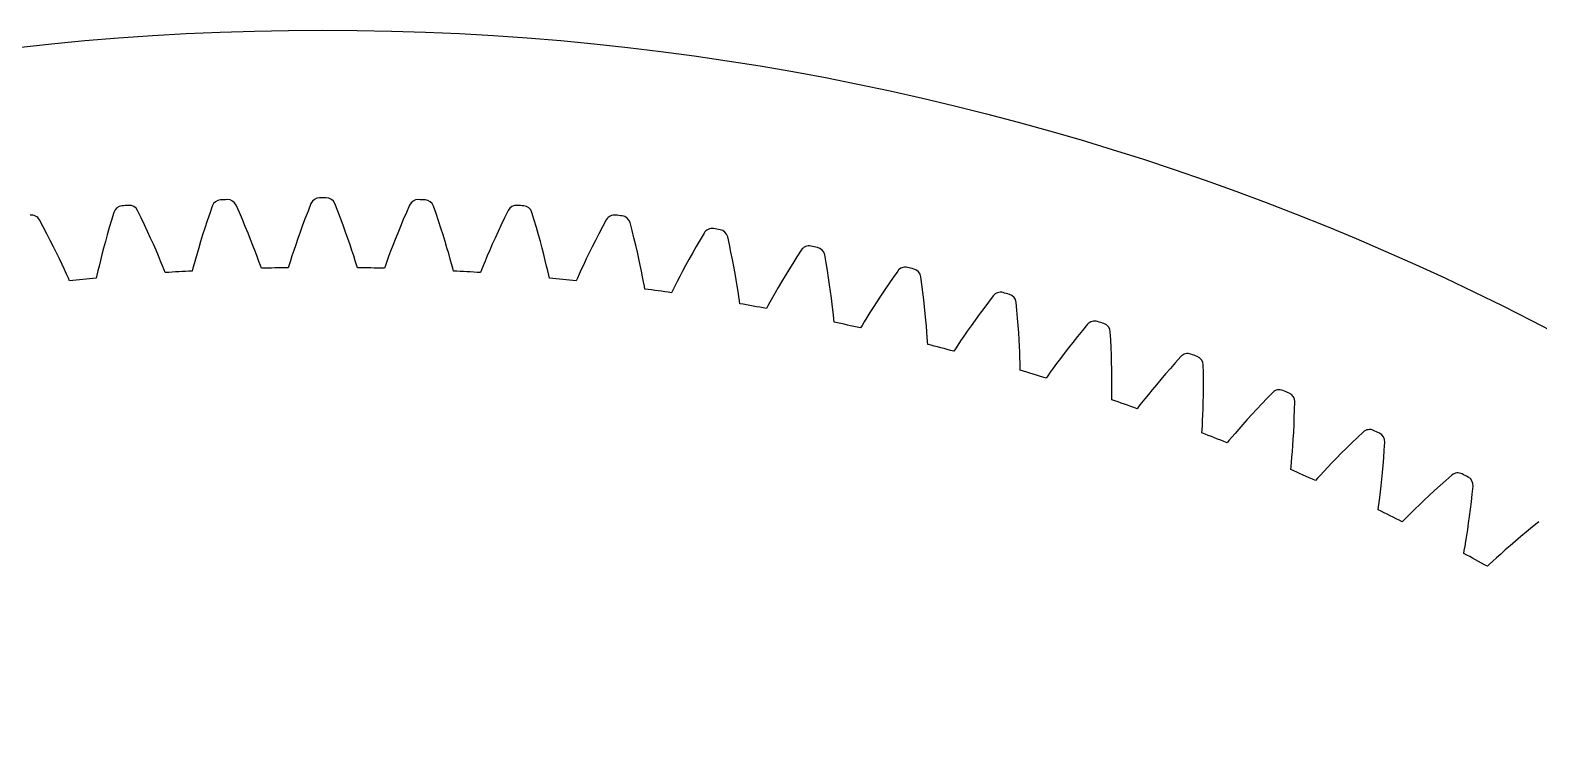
# Model space of a CAD drawing. Header units: millimetres. Extents: x -86 to 86, y -86 to 86.
# Drawn here: x -9.44 to 39.24, y 62.46 to 85.66 of the extents above; entities that cross this region are included whole.
import ezdxf

# ---------------------------------------------------------------- set-up
doc = ezdxf.new("R2010")
doc.units = ezdxf.units.MM

msp = doc.modelspace()

# ---------------------------------------------------------------- linework, layer by layer
at = {"layer": 'fixed_ring'}
for p, q in [((-5.864043, 79.60755), (-5.976974, 79.840323)), ((-3.567961, 79.984192), (-3.652385, 79.739633)), ((-2.694488, 79.777746), (-2.798075, 80.014824)), ((-0.385248, 80.062806), (-0.479327, 79.821797)), ((0.479327, 79.821797), (0.385248, 80.062806)), ((2.798075, 80.014824), (2.694488, 79.777746)), ((3.652385, 79.739633), (3.567961, 79.984192)), ((5.976974, 79.840323), (5.864043, 79.60755)), ((-9.024326, 79.311478), (-9.146421, 79.539577)), ((-6.819667, 79.531385), (-6.890489, 79.291025)), ((-6.745033, 79.779107), (-6.819667, 79.531385)), ((-5.756043, 79.381442), (-5.864043, 79.60755)), ((-5.653764, 79.162505), (-5.756043, 79.381442)), ((-3.732706, 79.502279), (-3.808201, 79.272724)), ((-3.652385, 79.739633), (-3.732706, 79.502279)), ((-2.595563, 79.547524), (-2.694488, 79.777746)), ((-2.502069, 79.324693), (-2.595563, 79.547524)), ((-0.653583, 79.361452), (-0.73296, 79.14336)), ((-0.569022, 79.587824), (-0.653583, 79.361452)), ((-0.479327, 79.821797), (-0.569022, 79.587824)), ((0.569022, 79.587824), (0.479327, 79.821797)), ((0.653583, 79.361452), (0.569022, 79.587824)), ((0.73296, 79.14336), (0.653583, 79.361452)), ((2.595563, 79.547524), (2.502069, 79.324693)), ((2.694488, 79.777746), (2.595563, 79.547524)), ((3.732706, 79.502279), (3.652385, 79.739633)), ((3.808201, 79.272724), (3.732706, 79.502279)), ((5.756043, 79.381442), (5.653764, 79.162505)), ((5.864043, 79.60755), (5.756043, 79.381442)), ((6.819667, 79.531385), (6.745033, 79.779107)), ((6.890489, 79.291025), (6.819667, 79.531385)), ((9.146421, 79.539577), (9.024326, 79.311478)), ((9.976166, 79.197381), (9.91144, 79.447874)), ((-8.907422, 79.089843), (-9.024326, 79.311478)), ((-8.796519, 78.875145), (-8.907422, 79.089843)), ((-8.691749, 78.668051), (-8.796519, 78.875145)), ((-6.956797, 79.05865), (-7.018597, 78.834942)), ((-6.890489, 79.291025), (-6.956797, 79.05865)), ((-5.55731, 78.951409), (-5.653764, 79.162505)), ((-5.466832, 78.748983), (-5.55731, 78.951409)), ((-3.878845, 79.05165), (-3.944588, 78.839894)), ((-3.808201, 79.272724), (-3.878845, 79.05165)), ((-2.414083, 79.109929), (-2.502069, 79.324693)), ((-2.331725, 78.904066), (-2.414083, 79.109929)), ((-2.255174, 78.708163), (-2.331725, 78.904066)), ((-0.807069, 78.934386), (-0.875772, 78.735594)), ((-0.73296, 79.14336), (-0.807069, 78.934386)), ((0.807069, 78.934386), (0.73296, 79.14336)), ((0.875772, 78.735594), (0.807069, 78.934386)), ((2.331725, 78.904066), (2.255174, 78.708163)), ((2.414083, 79.109929), (2.331725, 78.904066)), ((2.502069, 79.324693), (2.414083, 79.109929)), ((3.878845, 79.05165), (3.808201, 79.272724)), ((3.944588, 78.839894), (3.878845, 79.05165)), ((5.55731, 78.951409), (5.466832, 78.748983)), ((5.653764, 79.162505), (5.55731, 78.951409)), ((6.956797, 79.05865), (6.890489, 79.291025)), ((7.018597, 78.834942), (6.956797, 79.05865)), ((8.796519, 78.875145), (8.691749, 78.668051)), ((8.907422, 79.089843), (8.796519, 78.875145)), ((9.024326, 79.311478), (8.907422, 79.089843)), ((10.037376, 78.954395), (9.976166, 79.197381)), ((10.094394, 78.719568), (10.037376, 78.954395)), ((12.170339, 78.889999), (12.044716, 78.673186)), ((12.301406, 79.113063), (12.170339, 78.889999)), ((13.116891, 78.73815), (13.062174, 78.991018)), ((-8.593295, 78.469382), (-8.691749, 78.668051)), ((-8.501421, 78.28018), (-8.593295, 78.469382)), ((-7.128559, 78.417118), (-7.176557, 78.225509)), ((-7.075868, 78.62074), (-7.128559, 78.417118)), ((-7.018597, 78.834942), (-7.075868, 78.62074)), ((-5.382553, 78.556278), (-5.466832, 78.748983)), ((-5.30481, 78.374691), (-5.382553, 78.556278)), ((-4.06091, 78.448978), (-4.11102, 78.27327)), ((-4.005332, 78.638527), (-4.06091, 78.448978)), ((-3.944588, 78.839894), (-4.005332, 78.638527)), ((-2.184712, 78.523628), (-2.255174, 78.708163)), ((-2.1208, 78.352457), (-2.184712, 78.523628)), ((-0.938841, 78.548404), (-0.995898, 78.374827)), ((-0.875772, 78.735594), (-0.938841, 78.548404)), ((0.938841, 78.548404), (0.875772, 78.735594)), ((0.995898, 78.374827), (0.938841, 78.548404)), ((2.184712, 78.523628), (2.1208, 78.352457)), ((2.255174, 78.708163), (2.184712, 78.523628)), ((4.005332, 78.638527), (3.944588, 78.839894)), ((4.06091, 78.448978), (4.005332, 78.638527)), ((4.11102, 78.27327), (4.06091, 78.448978)), ((5.382553, 78.556278), (5.30481, 78.374691)), ((5.466832, 78.748983), (5.382553, 78.556278)), ((7.075868, 78.62074), (7.018597, 78.834942)), ((7.128559, 78.417118), (7.075868, 78.62074)), ((7.176557, 78.225509), (7.128559, 78.417118)), ((8.593295, 78.469382), (8.501421, 78.28018)), ((8.691749, 78.668051), (8.593295, 78.469382)), ((10.14725, 78.49358), (10.094394, 78.719568)), ((10.195961, 78.27727), (10.14725, 78.49358)), ((11.925366, 78.463067), (11.812445, 78.260302)), ((12.044716, 78.673186), (11.925366, 78.463067)), ((13.168392, 78.492923), (13.116891, 78.73815)), ((13.216029, 78.256015), (13.168392, 78.492923)), ((15.436941, 78.561455), (15.297108, 78.343778)), ((16.236875, 78.154417), (16.192255, 78.409261)), ((-8.416521, 78.101827), (-8.501421, 78.28018)), ((-8.339211, 77.936274), (-8.416521, 78.101827)), ((-8.270551, 77.786558), (-8.339211, 77.936274)), ((-7.219643, 78.047947), (-7.257377, 77.887618)), ((-7.176557, 78.225509), (-7.219643, 78.047947)), ((-5.234144, 78.206196), (-5.30481, 78.374691)), ((-5.17149, 78.053868), (-5.234144, 78.206196)), ((-5.118782, 77.923433), (-5.17149, 78.053868)), ((-5.083224, 77.834188), (-5.118782, 77.923433)), ((-4.191908, 77.978787), (-4.216591, 77.885945)), ((-4.155099, 78.114568), (-4.191908, 77.978787)), ((-4.11102, 78.27327), (-4.155099, 78.114568)), ((-2.064252, 78.197759), (-2.1208, 78.352457)), ((-2.016771, 78.065332), (-2.064252, 78.197759)), ((-1.984789, 77.974743), (-2.016771, 78.065332)), ((-1.088429, 78.083793), (-1.116784, 77.992005)), ((-1.046251, 78.218003), (-1.088429, 78.083793)), ((-0.995898, 78.374827), (-1.046251, 78.218003)), ((1.046251, 78.218003), (0.995898, 78.374827)), ((1.088429, 78.083793), (1.046251, 78.218003)), ((1.116784, 77.992005), (1.088429, 78.083793)), ((2.016771, 78.065332), (1.984789, 77.974743)), ((2.064252, 78.197759), (2.016771, 78.065332)), ((2.1208, 78.352457), (2.064252, 78.197759)), ((4.155099, 78.114568), (4.11102, 78.27327)), ((4.191908, 77.978787), (4.155099, 78.114568)), ((4.216591, 77.885945), (4.191908, 77.978787)), ((5.118782, 77.923433), (5.083224, 77.834188)), ((5.17149, 78.053868), (5.118782, 77.923433)), ((5.234144, 78.206196), (5.17149, 78.053868)), ((5.30481, 78.374691), (5.234144, 78.206196)), ((7.219643, 78.047947), (7.176557, 78.225509)), ((7.257377, 77.887618), (7.219643, 78.047947)), ((8.339211, 77.936274), (8.270551, 77.786558)), ((8.416521, 78.101827), (8.339211, 77.936274)), ((8.501421, 78.28018), (8.416521, 78.101827)), ((10.240515, 78.071714), (10.195961, 78.27727)), ((10.280857, 77.878348), (10.240515, 78.071714)), ((11.70617, 78.065704), (11.606847, 77.880304)), ((11.812445, 78.260302), (11.70617, 78.065704)), ((13.259859, 78.028103), (13.216029, 78.256015)), ((13.299931, 77.810028), (13.259859, 78.028103)), ((15.035355, 77.926923), (14.914463, 77.728808)), ((15.162965, 78.132131), (15.035355, 77.926923)), ((15.297108, 78.343778), (15.162965, 78.132131)), ((16.278586, 77.907336), (16.236875, 78.154417)), ((16.316767, 77.668722), (16.278586, 77.907336)), ((-8.2127, 77.658322), (-8.270551, 77.786558)), ((-8.173622, 77.570561), (-8.2127, 77.658322)), ((-7.288758, 77.750481), (-7.309731, 77.656731)), ((-7.257377, 77.887618), (-7.288758, 77.750481)), ((7.288758, 77.750481), (7.257377, 77.887618)), ((7.309731, 77.656731), (7.288758, 77.750481)), ((8.2127, 77.658322), (8.173622, 77.570561)), ((8.270551, 77.786558), (8.2127, 77.658322)), ((10.316849, 77.699215), (10.280857, 77.878348)), ((10.348179, 77.537512), (10.316849, 77.699215)), ((10.374084, 77.399236), (10.348179, 77.537512)), ((11.431093, 77.54312), (11.356535, 77.396251)), ((11.514923, 77.705468), (11.431093, 77.54312)), ((11.606847, 77.880304), (11.514923, 77.705468)), ((13.336278, 77.602863), (13.299931, 77.810028)), ((13.368901, 77.408046), (13.336278, 77.602863)), ((13.397743, 77.227623), (13.368901, 77.408046)), ((14.800536, 77.538589), (14.69392, 77.357284)), ((14.914463, 77.728808), (14.800536, 77.538589)), ((16.351501, 77.439248), (16.316767, 77.668722)), ((16.382872, 77.219752), (16.351501, 77.439248)), ((18.257238, 77.467533), (18.121571, 77.26756)), ((18.39969, 77.673679), (18.257238, 77.467533)), ((18.548066, 77.885625), (18.39969, 77.673679)), ((19.331186, 77.447107), (19.296732, 77.703523)), ((19.363041, 77.198563), (19.331186, 77.447107)), ((10.391313, 77.304726), (10.374084, 77.399236)), ((11.293631, 77.270416), (11.251095, 77.184279)), ((11.356535, 77.396251), (11.293631, 77.270416)), ((13.422619, 77.064803), (13.397743, 77.227623)), ((13.443006, 76.925607), (13.422619, 77.064803)), ((13.456464, 76.830486), (13.443006, 76.925607)), ((14.5049, 77.027354), (14.424562, 76.883565)), ((14.595118, 77.18624), (14.5049, 77.027354)), ((14.69392, 77.357284), (14.595118, 77.18624)), ((16.410954, 77.011306), (16.382872, 77.219752)), ((16.435805, 76.815347), (16.410954, 77.011306)), ((17.992898, 77.074408), (17.871498, 76.888869)), ((18.121571, 77.26756), (17.992898, 77.074408)), ((19.391704, 76.958619), (19.363041, 77.198563)), ((19.417288, 76.727946), (19.391704, 76.958619)), ((21.629863, 77.086642), (21.473178, 76.880763)), ((14.356705, 76.760331), (14.310777, 76.675952)), ((14.424562, 76.883565), (14.356705, 76.760331)), ((16.457451, 76.633919), (16.435805, 76.815347)), ((16.475835, 76.470239), (16.457451, 76.633919)), ((16.490672, 76.330342), (16.475835, 76.470239)), ((17.652235, 76.544966), (17.555771, 76.389791)), ((17.757759, 76.711946), (17.652235, 76.544966)), ((17.871498, 76.888869), (17.757759, 76.711946)), ((19.439908, 76.507376), (19.417288, 76.727946)), ((19.45968, 76.297979), (19.439908, 76.507376)), ((21.179133, 76.486022), (21.042883, 76.298138)), ((21.322643, 76.680443), (21.179133, 76.486022)), ((21.473178, 76.880763), (21.322643, 76.680443)), ((22.394929, 76.617336), (22.370697, 76.874919)), ((22.416878, 76.367722), (22.394929, 76.617336)), ((16.500338, 76.234761), (16.490672, 76.330342)), ((17.397077, 76.128871), (17.347832, 76.046385)), ((17.46978, 76.249311), (17.397077, 76.128871)), ((17.555771, 76.389791), (17.46978, 76.249311)), ((19.476722, 76.101186), (19.45968, 76.297979)), ((19.491138, 75.919042), (19.476722, 76.101186)), ((20.79352, 75.945311), (20.68144, 75.782658)), ((20.914203, 76.117572), (20.79352, 75.945311)), ((21.042883, 76.298138), (20.914203, 76.117572)), ((22.43598, 76.126829), (22.416878, 76.367722)), ((22.452373, 75.895321), (22.43598, 76.126829)), ((24.512713, 75.966282), (24.354333, 75.772105)), ((24.677458, 76.165769), (24.512713, 75.966282)), ((19.503, 75.754759), (19.491138, 75.919042)), ((19.512263, 75.614383), (19.503, 75.754759)), ((19.518121, 75.518494), (19.512263, 75.614383)), ((20.487375, 75.49449), (20.409942, 75.377037)), ((20.578884, 75.631441), (20.487375, 75.49449)), ((20.68144, 75.782658), (20.578884, 75.631441)), ((22.466205, 75.674026), (22.452373, 75.895321)), ((22.477637, 75.464008), (22.466205, 75.674026)), ((22.486841, 75.266693), (22.477637, 75.464008)), ((24.203207, 75.583543), (24.059594, 75.401225)), ((24.354333, 75.772105), (24.203207, 75.583543)), ((25.423262, 75.666418), (25.40929, 75.924761)), ((25.43527, 75.416129), (25.423262, 75.666418)), ((20.409942, 75.377037), (20.357456, 75.296574)), ((22.494004, 75.08412), (22.486841, 75.266693)), ((22.499326, 74.919496), (22.494004, 75.08412)), ((23.796401, 75.05859), (23.677944, 74.900522)), ((23.923837, 75.225917), (23.796401, 75.05859)), ((24.059594, 75.401225), (23.923837, 75.225917)), ((25.444779, 75.174666), (25.43527, 75.416129)), ((25.451955, 74.94269), (25.444779, 75.174666)), ((27.686034, 75.124462), (27.513487, 74.931683)), ((22.503001, 74.778863), (22.499326, 74.919496)), ((22.505042, 74.682816), (22.503001, 74.778863)), ((23.390534, 74.506015), (23.334891, 74.427702)), ((23.472576, 74.620297), (23.390534, 74.506015)), ((23.569456, 74.753502), (23.472576, 74.620297)), ((23.677944, 74.900522), (23.569456, 74.753502)), ((25.456979, 74.72102), (25.451955, 74.94269)), ((25.460052, 74.510714), (25.456979, 74.72102)), ((25.461404, 74.313189), (25.460052, 74.510714)), ((27.18901, 74.561552), (27.038262, 74.385087)), ((27.347513, 74.743956), (27.18901, 74.561552)), ((27.513487, 74.931683), (27.347513, 74.743956)), ((28.411396, 74.595856), (28.407705, 74.85455)), ((28.413443, 74.345287), (28.411396, 74.595856)), ((25.460076, 73.96577), (25.461304, 74.130475)), ((25.461304, 74.130475), (25.461404, 74.313189)), ((26.761655, 74.053187), (26.637008, 73.899952)), ((26.895643, 74.215315), (26.761655, 74.053187)), ((27.038262, 74.385087), (26.895643, 74.215315)), ((28.411293, 73.871559), (28.413345, 74.103637)), ((28.413345, 74.103637), (28.413443, 74.345287)), ((25.456378, 73.72905), (25.458157, 73.825101)), ((25.458157, 73.825101), (25.460076, 73.96577)), ((26.334141, 73.517184), (26.275428, 73.441146)), ((26.420661, 73.628114), (26.334141, 73.517184)), ((26.522761, 73.757362), (26.420661, 73.628114)), ((26.637008, 73.899952), (26.522761, 73.757362)), ((28.40221, 73.439602), (28.4075, 73.649865)), ((28.4075, 73.649865), (28.411293, 73.871559)), ((30.297451, 73.597622), (30.131822, 73.421663)), ((30.470758, 73.778601), (30.297451, 73.597622)), ((30.650832, 73.964369), (30.470758, 73.778601)), ((31.354605, 73.407342), (31.361202, 73.665978)), ((28.380568, 72.895088), (28.388343, 73.059615)), ((28.388343, 73.059615), (28.395708, 73.24218)), ((28.395708, 73.24218), (28.40221, 73.439602)), ((29.824922, 73.087363), (29.684594, 72.93069)), ((29.974178, 73.25133), (29.824922, 73.087363)), ((30.131822, 73.421663), (29.974178, 73.25133)), ((31.336984, 72.915435), (31.346689, 73.15689)), ((31.346689, 73.15689), (31.354605, 73.407342)), ((28.367462, 72.658703), (28.373058, 72.754608)), ((28.373058, 72.754608), (28.380568, 72.895088)), ((29.434128, 72.644597), (29.32697, 72.51951)), ((29.553953, 72.782532), (29.434128, 72.644597)), ((29.684594, 72.93069), (29.553953, 72.782532)), ((31.313103, 72.462254), (31.325707, 72.683622)), ((31.325707, 72.683622), (31.336984, 72.915435)), ((33.567165, 72.687322), (33.379847, 72.50886)), ((29.236108, 72.412108), (29.174419, 72.338463)), ((29.32697, 72.51951), (29.236108, 72.412108)), ((31.270495, 71.873232), (31.285112, 72.05536)), ((31.285112, 72.05536), (31.299457, 72.252368)), ((31.299457, 72.252368), (31.313103, 72.462254)), ((33.026989, 72.165679), (32.862698, 72.001749)), ((33.199483, 72.334914), (33.026989, 72.165679)), ((33.379847, 72.50886), (33.199483, 72.334914)), ((34.230369, 71.852817), (34.248236, 72.102756)), ((34.248236, 72.102756), (34.26511, 72.360925)), ((31.233692, 71.473467), (31.243096, 71.569074)), ((31.243096, 71.569074), (31.256185, 71.709145)), ((31.256185, 71.709145), (31.270495, 71.873232)), ((32.560596, 71.692875), (32.424168, 71.550028)), ((32.707041, 71.843845), (32.560596, 71.692875)), ((32.862698, 72.001749), (32.707041, 71.843845)), ((34.190588, 71.380757), (34.211072, 71.611939)), ((34.211072, 71.611939), (34.230369, 71.852817)), ((32.091847, 71.192533), (32.027279, 71.121399)), ((32.186907, 71.296238), (32.091847, 71.192533)), ((32.298953, 71.416965), (32.186907, 71.296238)), ((32.424168, 71.550028), (32.298953, 71.416965)), ((34.147214, 70.950887), (34.169193, 71.160065)), ((34.169193, 71.160065), (34.190588, 71.380757)), ((36.236157, 71.124468), (36.049019, 70.95783)), ((36.430421, 71.295342), (36.236157, 71.124468)), ((34.103202, 70.573203), (34.125048, 70.754606)), ((34.125048, 70.754606), (34.147214, 70.950887)), ((35.699255, 70.638318), (35.537444, 70.486727)), ((35.869933, 70.795587), (35.699255, 70.638318)), ((36.049019, 70.95783), (35.869933, 70.795587)), ((37.059924, 70.43513), (37.087713, 70.684161)), ((37.087713, 70.684161), (37.114838, 70.941455)), ((34.050534, 70.175217), (34.063732, 70.270374)), ((34.063732, 70.270374), (34.08238, 70.409814)), ((34.08238, 70.409814), (34.103202, 70.573203)), ((35.243113, 70.204389), (35.112707, 70.076409)), ((35.385112, 70.341698), (35.243113, 70.204389)), ((35.537444, 70.486727), (35.385112, 70.341698)), ((37.001407, 69.965024), (37.031066, 70.195209)), ((37.031066, 70.195209), (37.059924, 70.43513)), ((34.896842, 69.860388), (34.829497, 69.791877)), ((34.99595, 69.960232), (34.896842, 69.860388)), ((35.112707, 70.076409), (34.99595, 69.960232)), ((36.940977, 69.537219), (36.971255, 69.745357)), ((36.971255, 69.745357), (37.001407, 69.965024)), ((39.035169, 69.627614), (38.841555, 69.468547)), ((39.236073, 69.790629), (39.035169, 69.627614)), ((36.854683, 68.999152), (36.881984, 69.161583)), ((36.881984, 69.161583), (36.911025, 69.341974)), ((36.911025, 69.341974), (36.940977, 69.537219)), ((38.479364, 69.163193), (38.311654, 69.018155)), ((38.65616, 69.313552), (38.479364, 69.163193)), ((38.841555, 69.468547), (38.65616, 69.313552)), ((36.813536, 68.766006), (36.830507, 68.860563)), ((36.830507, 68.860563), (36.854683, 68.999152)), ((38.006331, 68.747741), (37.870941, 68.625048)), ((38.153677, 68.879297), (38.006331, 68.747741)), ((38.311654, 69.018155), (38.153677, 68.879297)), ((37.646658, 68.417779), (37.576642, 68.352)), ((37.749657, 68.513604), (37.646658, 68.417779)), ((37.870941, 68.625048), (37.749657, 68.513604))]:
    msp.add_line(p, q, dxfattribs=at)
for centre, radius, start, end in [((-6.458989, 79.688669), 0.3, 94.633853, 162.454765), ((0, 0), 80.25, 94.480071, 94.633853), ((-6.245081, 79.705718), 0.3, 26.659159, 94.480071), ((-3.285739, 79.882454), 0.3, 92.355372, 160.176284), ((0, 0), 80.25, 92.20159, 92.355372), ((-3.071322, 79.890985), 0.3, 24.380678, 92.20159), ((-0.107293, 79.949928), 0.3, 90.076891, 157.897803), ((0, 0), 80.25, 89.923109, 90.076891), ((0.107293, 79.949928), 0.3, 22.102197, 89.923109), ((3.071322, 79.890985), 0.3, 87.79841, 155.619322), ((0, 0), 80.25, 87.644628, 87.79841), ((3.285739, 79.882454), 0.3, 19.823716, 87.644628), ((6.245081, 79.705718), 0.3, 85.519929, 153.340841), ((0, 0), 80.25, 85.366147, 85.519929), ((6.458989, 79.688669), 0.3, 17.545235, 85.366147), ((-9.408965, 79.39442), 0.3, 28.93764, 96.758552), ((9.408965, 79.39442), 0.3, 83.241448, 151.06236), ((0, 0), 80.25, 83.087666, 83.241448), ((9.622026, 79.36888), 0.3, 15.266754, 83.087666), ((12.557972, 78.957583), 0.3, 80.962967, 148.783879), ((0, 0), 80.25, 80.809185, 80.962967), ((12.769849, 78.923592), 0.3, 12.988273, 80.809185), ((15.687122, 78.395897), 0.3, 78.684486, 146.505398), ((0, 0), 80.25, 78.530704, 78.684486), ((15.89748, 78.353511), 0.3, 10.709792, 78.530704), ((0, 0), 78, 90.820374, 91.458107), ((0, 0), 78, 88.541893, 89.179626), ((18.791467, 77.710252), 0.3, 76.406005, 144.226917), ((0, 0), 80.25, 76.252223, 76.406005), ((18.999974, 77.659536), 0.3, 8.431311, 76.252223), ((0, 0), 78, 95.377336, 96.015069), ((0, 0), 78, 93.098855, 93.736588), ((0, 0), 78, 86.263412, 86.901145), ((0, 0), 78, 83.984931, 84.622664), ((0, 0), 78, 81.70645, 82.344183), ((21.8661, 76.901731), 0.3, 74.127524, 141.948436), ((0, 0), 80.25, 73.973742, 74.127524), ((22.072425, 76.842765), 0.3, 6.15283, 73.973742), ((0, 0), 78, 79.427969, 80.065702), ((0, 0), 78, 77.149488, 77.787221), ((24.906157, 75.971612), 0.3, 71.849043, 139.669955), ((0, 0), 80.25, 71.695261, 71.849043), ((25.109975, 75.90449), 0.3, 3.874349, 71.695261), ((0, 0), 78, 74.871007, 75.50874), ((27.906833, 74.921367), 0.3, 69.570562, 137.391474), ((0, 0), 80.25, 69.41678, 69.570562), ((28.107821, 74.846195), 0.3, 1.595868, 69.41678), ((0, 0), 78, 72.592526, 73.230259), ((30.863382, 73.752655), 0.3, 67.292081, 135.112993), ((0, 0), 80.25, 67.138299, 67.292081), ((0, 0), 78, 70.314045, 70.951778), ((31.061223, 73.669552), 0.3, 359.317387, 67.138299), ((0, 0), 78, 68.035564, 68.673297), ((33.77113, 72.467326), 0.3, 65.0136, 132.834512), ((0, 0), 80.25, 64.859818, 65.0136), ((33.965511, 72.376423), 0.3, 357.038906, 64.859818), ((0, 0), 78, 65.757083, 66.394816), ((36.625478, 71.06741), 0.3, 62.735119, 130.556031), ((0, 0), 80.25, 62.581337, 62.735119), ((36.816092, 70.968851), 0.3, 354.760425, 62.581337), ((0, 0), 78, 63.478602, 64.116335), ((0, 0), 78, 61.200121, 61.837854)]:
    msp.add_arc(centre, radius, start, end, dxfattribs=at)
at = {"layer": 'outer'}
msp.add_circle((0, 0), 85.663286, dxfattribs=at)

doc.saveas('drawing.dxf')
